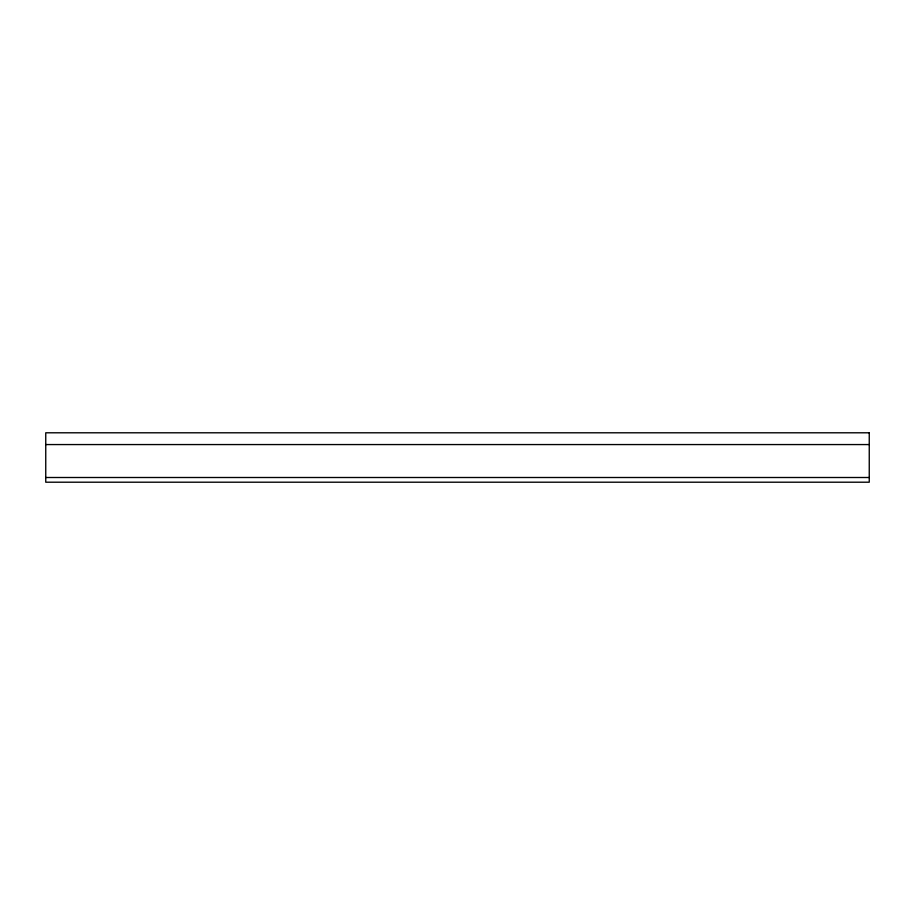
<?xml version="1.0" encoding="UTF-8"?>
<svg xmlns="http://www.w3.org/2000/svg" width="915" height="915" viewBox="0 0 915 915"><rect width="100%" height="100%" fill="white"/><g stroke="black" fill="none" stroke-linecap="round" stroke-linejoin="round"><path stroke-width="1.37" d="M45.75 444.564L869.25 444.564M45.75 477.504L869.25 477.504M869.25 432.795L45.75 432.795L45.75 482.205L869.25 482.205L869.25 432.795"/></g></svg>
